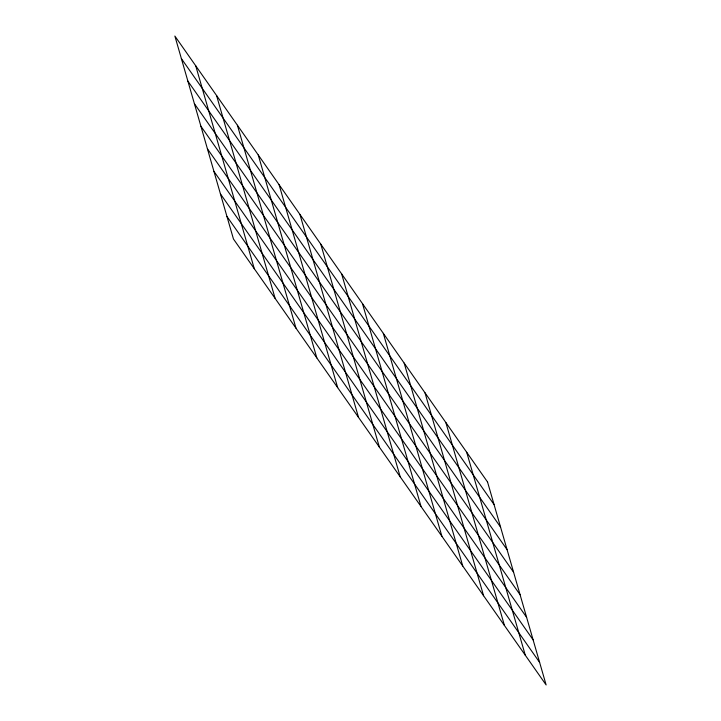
<?xml version="1.0" encoding="UTF-8"?>
<svg xmlns="http://www.w3.org/2000/svg" width="721" height="721" viewBox="0 0 721 721"><rect width="100%" height="100%" fill="white"/><g stroke="black" fill="none" stroke-linecap="round" stroke-linejoin="round"><path stroke-width="1.08" d="M181.377 58.599L494.056 504.556M187.893 81.149L500.572 527.105M194.4 103.698L507.079 549.654M200.907 126.247L513.586 572.204M207.414 148.796L520.093 594.753M213.921 171.346L526.6 617.302M220.428 193.895L533.107 639.851M226.944 216.444L539.623 662.401M466.703 452.274L525.285 655.218M445.857 422.542L504.439 625.486M425.011 392.819L483.593 595.762M404.175 363.087L462.747 566.03M383.329 333.354L441.901 536.298M362.483 303.622L421.055 506.566M341.637 273.89L400.209 476.833M320.791 244.167L379.363 447.11M299.945 214.434L358.517 417.378M279.099 184.702L337.671 387.646M258.253 154.97L316.825 357.913M237.407 125.238L295.989 328.181M216.561 95.514L275.143 298.458M195.715 65.782L254.297 268.726M487.549 482.007L174.87 36.05L233.451 238.993L546.13 684.95L487.549 482.007"/></g></svg>
